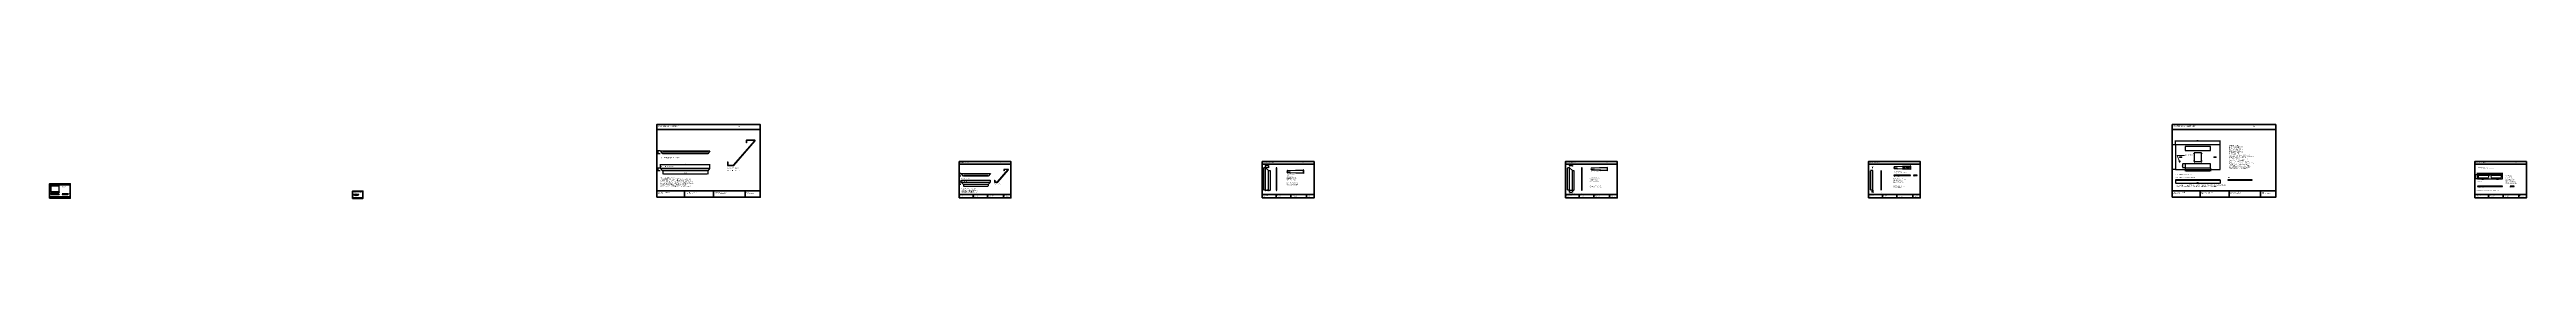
# Model space of a CAD drawing. Header units: millimetres. Extents: x 50 to 432208, y 2 to 4150.
# Drawn here: x 108010 to 206075, y 5 to 2920 of the extents above; entities that cross this region are included whole.
import ezdxf

# ---------------------------------------------------------------- set-up
doc = ezdxf.new("R2010")
doc.units = ezdxf.units.MM
doc.linetypes.add('CENTER', pattern=[5.08, 3.175, -0.635, 0.635, -0.635])
doc.linetypes.add('DASHED', pattern=[1.524, 1.27, -0.254])
for name, color, linetype, lineweight in [('CENTER', 8, 'CENTER', 13), ('DIM', 7, 'Continuous', 13), ('FRAME', 7, 'Continuous', 35), ('HIDDEN', 8, 'DASHED', 13), ('NOTE', 7, 'Continuous', 18), ('OUTLINE', 7, 'Continuous', 25)]:
    doc.layers.add(name, color=color, linetype=linetype, lineweight=lineweight)
doc.styles.add('CN', font='Arial Unicode.ttf')
doc.dimstyles.new('D1', dxfattribs={"dimtxt": 3, "dimasz": 2.2, "dimexe": 1.2, "dimexo": 1, "dimgap": 0.8, "dimtad": 1, "dimdsep": 46, "dimtxsty": 'CN', "dimcen": 2.5, "dimclrd": 7, "dimclre": 7, "dimclrt": 7, "dimazin": 3, "dimtfac": 1, "dimtmove": 0, "dimatfit": 3})
doc.dimstyles.new('D10', dxfattribs={"dimtxt": 30, "dimasz": 22, "dimexe": 12, "dimexo": 10, "dimgap": 8, "dimtad": 1, "dimdsep": 46, "dimtxsty": 'CN', "dimcen": 2.5, "dimclrd": 7, "dimclre": 7, "dimclrt": 7, "dimazin": 3, "dimtfac": 1, "dimtmove": 0, "dimatfit": 3})
doc.dimstyles.new('D2', dxfattribs={"dimtxt": 6, "dimasz": 4.4, "dimexe": 2.4, "dimexo": 2, "dimgap": 1.6, "dimtad": 1, "dimdsep": 46, "dimtxsty": 'CN', "dimcen": 2.5, "dimclrd": 7, "dimclre": 7, "dimclrt": 7, "dimazin": 3, "dimtfac": 1, "dimtmove": 0, "dimatfit": 3})
doc.dimstyles.new('D5', dxfattribs={"dimtxt": 15, "dimasz": 11, "dimexe": 6, "dimexo": 5, "dimgap": 4, "dimtad": 1, "dimdsep": 46, "dimtxsty": 'CN', "dimcen": 2.5, "dimclrd": 7, "dimclre": 7, "dimclrt": 7, "dimazin": 3, "dimtfac": 1, "dimtmove": 0, "dimatfit": 3})

msp = doc.modelspace()

# ---------------------------------------------------------------- linework, layer by layer
at = {"layer": 'CENTER'}
for p, q in [((156220, 315), (156220, 352)), ((156250, 315), (156250, 352)), ((204292.5, 780), (204367.5, 780)), ((204612.4, 914.8), (204642.4, 914.8)), ((204627.4, 899.8), (204627.4, 929.8)), ((204887.3, 780), (204962.3, 780))]:
    msp.add_line(p, q, dxfattribs=at)
at = {"layer": 'DIM'}
for points in [[(192344.7, 1464.7), (192245, 1700), (192540, 1700)], [(120128, 150), (120119, 115), (120120, 115)], [(120146, 151), (120218, 140), (120256, 140)]]:
    msp.add_lwpolyline(points, dxfattribs=at)
for centre, radius in [((192344.7, 1464.7), 5), ((120128, 150), 0.5), ((120146, 151), 0.5)]:
    msp.add_circle(centre, radius, dxfattribs=at)
at = {"layer": 'FRAME'}
for p, q in [((132050, 2720), (136150, 2720)), ((192050, 2720), (196150, 2720)), ((144025, 1360), (146075, 1360)), ((156025, 1360), (158075, 1360)), ((168025, 1360), (170075, 1360)), ((180025, 1360), (182075, 1360)), ((204025, 1360), (206075, 1360)), ((108010, 544), (108830, 544)), ((108010, 62), (108830, 62)), ((108230, 10), (108230, 62)), ((108460, 10), (108460, 62)), ((108710, 10), (108710, 62)), ((120005, 272), (120415, 272)), ((120005, 31), (120415, 31)), ((120115, 5), (120115, 31)), ((120230, 5), (120230, 31)), ((120355, 5), (120355, 31)), ((132050, 310), (136150, 310)), ((133150, 50), (133150, 310)), ((134300, 50), (134300, 310)), ((135550, 50), (135550, 310)), ((144025, 155), (146075, 155)), ((144575, 25), (144575, 155)), ((145150, 25), (145150, 155)), ((145775, 25), (145775, 155)), ((156025, 155), (158075, 155)), ((156575, 25), (156575, 155)), ((157150, 25), (157150, 155)), ((157775, 25), (157775, 155)), ((168025, 155), (170075, 155)), ((168575, 25), (168575, 155)), ((169150, 25), (169150, 155)), ((169775, 25), (169775, 155)), ((180025, 155), (182075, 155)), ((180575, 25), (180575, 155)), ((181150, 25), (181150, 155)), ((181775, 25), (181775, 155)), ((192050, 310), (196150, 310)), ((193150, 50), (193150, 310)), ((194300, 50), (194300, 310)), ((195550, 50), (195550, 310)), ((204025, 155), (206075, 155)), ((204575, 25), (204575, 155)), ((205150, 25), (205150, 155)), ((205775, 25), (205775, 155))]:
    msp.add_line(p, q, dxfattribs=at)
for points in [[(132050, 50), (136150, 50), (136150, 2920), (132050, 2920)], [(192050, 50), (196150, 50), (196150, 2920), (192050, 2920)], [(144025, 25), (146075, 25), (146075, 1460), (144025, 1460)], [(156025, 25), (158075, 25), (158075, 1460), (156025, 1460)], [(168025, 25), (170075, 25), (170075, 1460), (168025, 1460)], [(180025, 25), (182075, 25), (182075, 1460), (180025, 1460)], [(204025, 25), (206075, 25), (206075, 1460), (204025, 1460)], [(108010, 10), (108830, 10), (108830, 584), (108010, 584)], [(120005, 5), (120415, 5), (120415, 292), (120005, 292)]]:
    msp.add_lwpolyline(points, close=True, dxfattribs=at)
at = {"layer": 'HIDDEN'}
for p, q in [((132289.722, 1844), (134068.778, 1844)), ((132289.722, 1795), (134068.778, 1795)), ((132289.722, 1115), (134068.778, 1115)), ((156269.562, 330), (156269.562, 1107)), ((156570, 1107), (156597.933, 1107)), ((168188, 330), (168188, 1207)), ((168660, 1107), (168687.933, 1107)), ((144189.722, 959), (145168.778, 959)), ((144189.722, 910), (145168.778, 910)), ((144189.722, 565), (145168.778, 565)), ((192180, 731), (193949.4, 731)), ((204130, 481.5), (205124.8, 481.5))]:
    msp.add_line(p, q, dxfattribs=at)
for points in [[(192329.1, 1452.95), (192360.3, 1452.95), (192360.3, 1476.45), (192329.1, 1476.45)], [(192335.2, 1622.2), (192435.2, 1622.2), (192435.2, 1647.2), (192335.2, 1647.2)], [(193694.2, 1622.2), (193794.2, 1622.2), (193794.2, 1647.2), (193694.2, 1647.2)], [(108075, 285), (108375, 285), (108375, 485), (108075, 485)], [(120062.2, 153.5), (120072.2, 153.5), (120072.2, 165), (120062.2, 165)], [(120077.8, 153.5), (120087.8, 153.5), (120087.8, 165), (120077.8, 165)], [(120200.2, 153.5), (120210.2, 153.5), (120210.2, 165), (120200.2, 165)], [(120215.8, 153.5), (120225.8, 153.5), (120225.8, 165), (120215.8, 165)], [(204177.4, 812.4), (204577.4, 812.4), (204577.4, 912.4), (204177.4, 912.4)], [(204292.5, 755), (204367.5, 755), (204367.5, 805), (204292.5, 805)], [(204677.4, 812.4), (205077.4, 812.4), (205077.4, 912.4), (204677.4, 912.4)], [(204887.3, 755), (204962.3, 755), (204962.3, 805), (204887.3, 805)]]:
    msp.add_lwpolyline(points, close=True, dxfattribs=at)
for centre, radius in [((181430, 1219.832), 50), ((181580, 1219.832), 50), ((204298.25, 761), 1.9), ((204361.75, 761), 1.9), ((204893.05, 761), 1.9), ((204956.55, 761), 1.9)]:
    msp.add_circle(centre, radius, dxfattribs=at)
at = {"layer": 'OUTLINE'}
for p, q in [((135093.467, 1315.344), (135935.627, 2283.344)), ((135104.783, 1305.498), (135946.943, 2273.498)), ((135590, 2284), (135590, 2200)), ((135605, 2200), (135590, 2200)), ((135605, 2284), (135605, 2200)), ((135934.872, 2300), (135606, 2300)), ((135934.872, 2285), (135606, 2285)), ((132200, 1198.5), (134158.5, 1198.5)), ((134850, 1450), (134850, 1316)), ((134850, 1450), (134865, 1450)), ((134865, 1450), (134865, 1316)), ((134866, 1315), (135092.712, 1315)), ((134866, 1300), (135092.712, 1300)), ((145546.733, 657.672), (145967.813, 1141.672)), ((145552.392, 652.749), (145973.472, 1136.749)), ((145795, 1142), (145795, 1100)), ((145802.5, 1100), (145795, 1100)), ((145802.5, 1142), (145802.5, 1100)), ((145967.436, 1150), (145803, 1150)), ((145967.436, 1142.5), (145803, 1142.5)), ((156142.343, 1299.657), (156145.084, 1302.397)), ((156142.343, 1299.657), (156143.404, 1298.596)), ((156143.404, 1289.404), (156142.343, 1288.343)), ((156145.084, 1285.603), (156142.343, 1288.343)), ((156143.404, 1298.596), (156146.144, 1301.337)), ((156146.144, 1286.663), (156143.404, 1289.404)), ((156146.144, 1301.337), (156145.084, 1302.397)), ((156145.084, 1285.603), (156146.144, 1286.663)), ((156146.149, 1302.865), (156269.334, 1307.931)), ((156146.149, 1302.865), (156146.211, 1301.366)), ((156146.211, 1286.634), (156146.149, 1285.135)), ((156271, 1280), (156146.149, 1285.135)), ((156146.211, 1301.366), (156162.645, 1302.042)), ((156162.645, 1285.958), (156146.211, 1286.634)), ((156162.645, 1302.042), (156170.053, 1302.346)), ((156162.645, 1285.958), (156170.053, 1285.654)), ((156170.053, 1302.346), (156269.396, 1306.433)), ((156271.062, 1281.499), (156170.053, 1285.654)), ((156269.396, 1306.433), (156269.334, 1307.931)), ((156269.5, 1306.333), (156269.5, 1281.6)), ((156271, 1306.333), (156269.5, 1306.333)), ((156271, 1281.6), (156269.5, 1281.6)), ((156271, 1306.333), (156271, 1281.6)), ((156271.062, 1281.499), (156271, 1280)), ((157011.716, 1088.284), (157025.418, 1101.986)), ((157011.716, 1088.284), (157017.019, 1082.981)), ((157017.019, 1037.019), (157011.716, 1031.716)), ((157025.418, 1018.014), (157011.716, 1031.716)), ((157017.019, 1082.981), (157030.721, 1096.683)), ((157030.721, 1023.317), (157017.019, 1037.019)), ((157030.721, 1096.683), (157025.418, 1101.986)), ((157025.418, 1018.014), (157030.721, 1023.317)), ((157030.746, 1104.323), (157646.671, 1129.657)), ((157030.746, 1104.323), (157031.054, 1096.829)), ((157031.054, 1023.171), (157030.746, 1015.677)), ((157655, 990), (157030.746, 1015.677)), ((157031.054, 1096.829), (157113.226, 1100.209)), ((157113.226, 1019.791), (157031.054, 1023.171)), ((157113.226, 1100.209), (157150.266, 1101.732)), ((157113.226, 1019.791), (157150.266, 1018.268)), ((157150.266, 1101.732), (157646.979, 1122.164)), ((157655.308, 997.494), (157150.266, 1018.268)), ((157646.979, 1122.164), (157646.671, 1129.657)), ((157647.5, 1121.664), (157647.5, 998)), ((157655, 1121.664), (157647.5, 1121.664)), ((157655, 998), (157647.5, 998)), ((157655, 1121.664), (157655, 998)), ((157655.308, 997.494), (157655, 990)), ((168172.343, 1299.657), (168175.084, 1302.397)), ((168172.343, 1299.657), (168173.404, 1298.596)), ((168173.404, 1289.404), (168172.343, 1288.343)), ((168175.084, 1285.603), (168172.343, 1288.343)), ((168173.404, 1298.596), (168176.144, 1301.337)), ((168176.144, 1286.663), (168173.404, 1289.404)), ((168176.144, 1301.337), (168175.084, 1302.397)), ((168175.084, 1285.603), (168176.144, 1286.663)), ((168176.149, 1302.865), (168299.334, 1307.931)), ((168176.149, 1302.865), (168176.211, 1301.366)), ((168176.211, 1286.634), (168176.149, 1285.135)), ((168301, 1280), (168176.149, 1285.135)), ((168176.211, 1301.366), (168192.645, 1302.042)), ((168192.645, 1285.958), (168176.211, 1286.634)), ((168192.645, 1302.042), (168200.053, 1302.346)), ((168192.645, 1285.958), (168200.053, 1285.654)), ((168200.053, 1302.346), (168299.396, 1306.433)), ((168301.062, 1281.499), (168200.053, 1285.654)), ((168299.396, 1306.433), (168299.334, 1307.931)), ((168299.5, 1306.333), (168299.5, 1281.6)), ((168301, 1306.333), (168299.5, 1306.333)), ((168301, 1281.6), (168299.5, 1281.6)), ((168301, 1306.333), (168301, 1281.6)), ((168301.062, 1281.499), (168301, 1280)), ((169041.716, 1198.284), (169055.418, 1211.986)), ((169041.716, 1198.284), (169047.019, 1192.981)), ((169047.019, 1147.019), (169041.716, 1141.716)), ((169055.418, 1128.014), (169041.716, 1141.716)), ((169047.019, 1192.981), (169060.721, 1206.683)), ((169060.721, 1133.317), (169047.019, 1147.019)), ((169060.721, 1206.683), (169055.418, 1211.986)), ((169055.418, 1128.014), (169060.721, 1133.317)), ((169060.746, 1214.323), (169676.671, 1239.657)), ((169060.746, 1214.323), (169061.054, 1206.829)), ((169061.054, 1133.171), (169060.746, 1125.677)), ((169685, 1100), (169060.746, 1125.677)), ((169061.054, 1206.829), (169143.226, 1210.209)), ((169143.226, 1129.791), (169061.054, 1133.171)), ((169143.226, 1210.209), (169180.266, 1211.732)), ((169143.226, 1129.791), (169180.266, 1128.268)), ((169180.266, 1211.732), (169676.979, 1232.164)), ((169685.308, 1107.494), (169180.266, 1128.268)), ((169676.979, 1232.164), (169676.671, 1239.657)), ((169677.5, 1231.664), (169677.5, 1108)), ((169685, 1231.664), (169677.5, 1231.664)), ((169685, 1108), (169677.5, 1108)), ((169685, 1231.664), (169685, 1108)), ((169685.308, 1107.494), (169685, 1100)), ((181041.716, 1248.284), (181055.418, 1261.986)), ((181041.716, 1248.284), (181047.019, 1242.981)), ((181047.019, 1197.019), (181041.716, 1191.716)), ((181055.418, 1178.014), (181041.716, 1191.716)), ((181047.019, 1242.981), (181060.721, 1256.683)), ((181060.721, 1183.317), (181047.019, 1197.019)), ((181060.721, 1256.683), (181055.418, 1261.986)), ((181055.418, 1178.014), (181060.721, 1183.317)), ((181060.746, 1264.323), (181676.671, 1289.657)), ((181060.746, 1264.323), (181061.054, 1256.829)), ((181061.054, 1183.171), (181060.746, 1175.677)), ((181685, 1150), (181060.746, 1175.677)), ((181061.054, 1256.829), (181143.226, 1260.209)), ((181143.226, 1179.791), (181061.054, 1183.171)), ((181143.226, 1260.209), (181180.266, 1261.732)), ((181143.226, 1179.791), (181180.266, 1178.268)), ((181180.266, 1261.732), (181676.979, 1282.164)), ((181685.308, 1157.494), (181180.266, 1178.268)), ((181676.979, 1282.164), (181676.671, 1289.657)), ((181677.5, 1281.664), (181677.5, 1158)), ((181685, 1281.664), (181677.5, 1281.664)), ((181685, 1158), (181677.5, 1158)), ((181685, 1281.664), (181685, 1158)), ((181685.308, 1157.494), (181685, 1150)), ((192330.7, 1471.7), (192330.7, 1457.7)), ((192355.7, 1474.7), (192333.7, 1474.7)), ((192333.7, 1454.7), (192355.7, 1454.7)), ((192358.7, 1457.7), (192358.7, 1471.7)), ((120134, 151), (120153, 151)), ((120134, 150.35), (120153, 150.35)), ((144100, 648.5), (145258.5, 648.5)), ((145425, 725), (145425, 658)), ((145425, 725), (145432.5, 725)), ((145432.5, 725), (145432.5, 658)), ((145433, 657.5), (145546.356, 657.5)), ((145433, 650), (145546.356, 650)), ((204617.35, 909.744), (204617.35, 919.856)), ((204622.344, 924.85), (204632.456, 924.85)), ((204622.344, 904.75), (204632.456, 904.75)), ((204637.45, 909.744), (204637.45, 919.856))]:
    msp.add_line(p, q, dxfattribs=at)
for points in [[(192180, 1150), (193949.4, 1150), (193949.4, 2119.4), (192180, 2119.4)], [(192181, 1151), (193948.4, 1151), (193948.4, 2118.4), (192181, 2118.4)], [(192564.7, 1894.7), (193564.7, 1894.7), (193564.7, 2054.7), (192564.7, 2054.7)], [(132200, 1880.3), (134158.5, 1880.3), (134068.778, 1770), (132289.722, 1770)], [(132200, 1200), (134158.5, 1200), (134068.778, 1100), (132289.722, 1100)], [(144100, 995.3), (145258.5, 995.3), (145168.778, 885), (144189.722, 885)], [(156140, 330), (156271.062, 330), (156271.062, 1107), (156158, 1207), (156140, 1207)], [(156570, 330), (156597.933, 330), (156597.933, 1207), (156570, 1207)], [(168170, 330), (168301.062, 330), (168301.062, 1107), (168188, 1207), (168170, 1207)], [(168660, 330), (168687.933, 330), (168687.933, 1207), (168660, 1207)], [(180170, 1220), (180194.733, 1220), (180194.733, 1221.5), (180170, 1221.5)], [(180170, 330), (180194.733, 330), (180194.733, 1107), (180170, 1107)], [(180530, 330), (180531.5, 330), (180531.5, 1107), (180530, 1107)], [(192564.7, 1214.7), (193564.7, 1214.7), (193564.7, 1374.7), (192564.7, 1374.7)], [(192914.7, 1464.7), (193214.7, 1464.7), (193214.7, 1804.7), (192914.7, 1804.7)], [(108060, 270), (108390, 270), (108390, 500), (108060, 500)], [(108060, 180), (108390, 180), (108390, 185), (108060, 185)], [(108510, 180), (108740, 180), (108740, 185), (108510, 185)], [(120029, 147), (120074, 147), (120074, 165), (120029, 165)], [(120076, 147), (120106, 147), (120106, 154), (120134, 154), (120134, 165), (120076, 165)], [(120126.5, 147), (120134, 147), (120134, 153.7), (120126.5, 153.7)], [(120154, 147), (120212, 147), (120212, 165), (120154, 165)], [(120214, 147), (120259, 147), (120259, 165), (120214, 165)], [(144100, 650), (145258.5, 650), (145168.778, 550), (144189.722, 550)], [(156210, 325), (156230, 325), (156230, 331), (156210, 331)], [(156240, 325), (156260, 325), (156260, 331), (156240, 331)], [(156573.967, 325), (156593.967, 325), (156593.967, 331), (156573.967, 331)], [(181030, 910), (181685.31, 910), (181685.31, 917.5), (181030, 917.5)], [(181810, 910), (181949.665, 910), (181949.665, 917.5), (181810, 917.5)], [(192180, 730), (193949.4, 730), (193949.4, 745), (192180, 745)], [(194250, 730), (195219.4, 730), (195219.4, 745), (194250, 745)], [(204130, 780), (205124.8, 780), (205124.8, 934.8), (204130, 934.8)], [(204130, 480), (205124.8, 480), (205124.8, 490), (204130, 490)], [(204131.5, 781.5), (205123.3, 781.5), (205123.3, 933.3), (204131.5, 933.3)], [(205430, 480), (205584.8, 480), (205584.8, 490), (205430, 490)]]:
    msp.add_lwpolyline(points, close=True, dxfattribs=at)
for centre, radius in [((192735.55, 2071.1), 1.9), ((192799.05, 2071.1), 1.9), ((193330.35, 2071.1), 1.9), ((193393.85, 2071.1), 1.9), ((181430, 1219.832), 26.25), ((181580, 1219.832), 26.25), ((192324.7, 1464.7), 1.75), ((192364.7, 1464.7), 1.75), ((192735.55, 1198.3), 1.9), ((192799.05, 1198.3), 1.9), ((192904.7, 1784.7), 2.75), ((192904.7, 1484.7), 2.75), ((192924.7, 1434.7), 2.25), ((193204.7, 1434.7), 2.25), ((193224.7, 1784.7), 2.75), ((193224.7, 1484.7), 2.75), ((193330.35, 1198.3), 1.9), ((193393.85, 1198.3), 1.9), ((204298.25, 799), 1.9), ((204361.75, 799), 1.9), ((204627.4, 847.4), 2.25), ((204893.05, 799), 1.9), ((204956.55, 799), 1.9)]:
    msp.add_circle(centre, radius, dxfattribs=at)
for centre, radius, start, end in [((135606, 2284), 16, 90, 180), ((135606, 2284), 1, 90.00794153, 180.02621393), ((135934.872, 2284), 16, 319, 90), ((135934.872, 2284), 1, 318.98382911, 90.00035237), ((134866, 1316), 16, 179.99978778, 270.00021222), ((134866, 1316), 1, 179.99086138, 270.0262138), ((135092.714, 1315.997), 0.997, 269.91140922, 319.05490131), ((135092.713, 1315.999), 15.998, 269.99763781, 318.97955185), ((145803, 1142), 8, 90, 180), ((145803, 1142), 0.5, 90.00794153, 180.02621393), ((145967.436, 1142), 8, 319, 90), ((145967.436, 1142), 0.5, 318.98382911, 90.00035237), ((156148, 1294), 8, 135, 225), ((156148, 1294), 6.5, 135, 225), ((156146.215, 1301.266), 1.6, 92.35542281, 135), ((156146.215, 1286.734), 1.6, 225, 267.64457719), ((156146.215, 1301.266), 0.1, 92.35542281, 134.99999999), ((156146.215, 1286.734), 0.1, 225, 267.64457719), ((156269.4, 1306.333), 1.6, 0, 92.35542281), ((156269.4, 1306.333), 0.1, 0, 92.35542281), ((157040, 1060), 40, 135, 225), ((157040, 1060), 32.5, 135, 225), ((157031.074, 1096.329), 8, 92.35542281, 135), ((157031.074, 1023.671), 8, 225, 267.64457719), ((157031.074, 1096.329), 0.5, 92.35542281, 134.99999999), ((157031.074, 1023.671), 0.5, 225, 267.64457719), ((157647, 1121.664), 8, 0, 92.35542281), ((157647, 1121.664), 0.5, 0, 92.35542281), ((168178, 1294), 8, 135, 225), ((168178, 1294), 6.5, 135, 225), ((168176.215, 1301.266), 1.6, 92.35542281, 135), ((168176.215, 1286.734), 1.6, 225, 267.64457719), ((168176.215, 1301.266), 0.1, 92.35542281, 134.99999999), ((168176.215, 1286.734), 0.1, 225, 267.64457719), ((168299.4, 1306.333), 1.6, 0, 92.35542281), ((168299.4, 1306.333), 0.1, 0, 92.35542281), ((169070, 1170), 40, 135, 225), ((169070, 1170), 32.5, 135, 225), ((169061.074, 1206.329), 8, 92.35542281, 135), ((169061.074, 1133.671), 8, 225, 267.64457719), ((169061.074, 1206.329), 0.5, 92.35542281, 134.99999999), ((169061.074, 1133.671), 0.5, 225, 267.64457719), ((169677, 1231.664), 8, 0, 92.35542281), ((169677, 1231.664), 0.5, 0, 92.35542281), ((181070, 1220), 40, 135, 225), ((181070, 1220), 32.5, 135, 225), ((181061.074, 1256.329), 8, 92.35542281, 135), ((181061.074, 1183.671), 8, 225, 267.64457719), ((181061.074, 1256.329), 0.5, 92.35542281, 134.99999999), ((181061.074, 1183.671), 0.5, 225, 267.64457719), ((181677, 1281.664), 8, 0, 92.35542281), ((181677, 1281.664), 0.5, 0, 92.35542281), ((192333.7, 1471.7), 3, 90, 180), ((192333.7, 1457.7), 3, 180, 270), ((192355.7, 1471.7), 3, 0, 90), ((192355.7, 1457.7), 3, 270, 360), ((145433, 658), 8, 179.99978778, 270.00021222), ((145433, 658), 0.5, 179.99086138, 270.0262138), ((145546.357, 657.999), 0.498, 269.91140922, 319.05490131), ((145546.356, 657.999), 7.999, 269.99763781, 318.97955185), ((204627.4, 914.8), 11.25, 116.70485225, 153.29514775), ((204627.4, 914.8), 11.25, 206.70485225, 243.29514775), ((204627.4, 914.8), 11.25, 26.70485225, 63.29514775), ((204627.4, 914.8), 11.25, 296.70485225, 333.29514775)]:
    msp.add_arc(centre, radius, start, end, dxfattribs=at)

# ---------------------------------------------------------------- texts
at = {"layer": 'NOTE', "attachment_point": 1, "style": 'CN'}
for s, insert, char_height, width in [('长边斜腹板 · 成型与端部放样', (132100, 2870), 46, 3100), ('S01', (135250, 2870), 40, 900), ('桌肚底盘 · 折边、检修口与定位', (192100, 2870), 46, 3100), ('T1.0冷轧钢板；1件。\\P成型外包1769.4×969.4×15。\\P四边上折，R01工艺内R=1。\\P底盘外壁贴合腹板内竖折边。\\P底面Z782，折边顶Z797。\\P四角避让槽随试折展开反算。\\P门口1000×160，2处：\\P相对底盘原点(384.7,64.7)、(384.7,744.7)。\\PU槽中心相对底盘：(205.2,484.7)、(1564.2,484.7)。\\P两门口Y180/860；各外移10避C筋。\\PR02中央窗：X850..1150，Y430..770。\\P300×340净开口，S10A盖搭接20。\\P4孔φ5.5：(840/1160,450/750)，见S10A。\\P合页8孔φ3.8：X670.85/734.35/1265.65/1329.15，\\PY163.6/1036.4；外表面M3穿透紧固。\\PX0中心(280,430)：28×20，+0.2/0，角R≤3；\\P两φ3.5孔X260/300，Y430；后罩至Z834。\\P盖防坠固定锚2×φ4.5：(860/1140,400)。', (194300, 2110), 32, 1780), ('S04', (195250, 2870), 40, 900), ('俯视 · 两端随腿口放样，禁止切成矩形', (132200, 1620), 32, 2400), ('正视 · 上口直段 / 下口直段', (132200, 1280), 32, 1500), ('右视 / C剖面（局部1:1）', (134850, 1220), 32, 1150), ('高100 · 横包110.3 · T1.5', (134850, 1120), 32, 1200), ('短边斜腹板 · 成型与端部放样', (144050, 1435), 23, 1550), ('S02', (145625, 1435), 20, 450), ('刀形桌腿总成 · 分缝与成品脚件', (156050, 1435), 23, 1550), ('俯视 · 外包131.062×27.933', (156140, 1340), 16, 780), ('每桌4组 / 每组S03A+B+C+两只H01', (157000, 1340), 16, 1020), ('A07', (157625, 1435), 20, 450), ('刀形腿壳 · 成型三视与焊缝', (168050, 1435), 23, 1550), ('俯视 · 内端板另列S03B', (168170, 1340), 16, 800), ('截面放大1:1；端板分缝位于u=131.062端', (169030, 1060), 16, 940), ('S03A', (169625, 1435), 20, 450), ('刀形腿封板 · 内端板与底封板', (180050, 1435), 23, 1550), ('S03B俯视', (180140, 1275), 16, 600), ('双线为壳厚；底封板沿内轮廓配切，留装焊间隙0.2', (181030, 1020), 16, 980), ('S03C俯视/配切模板（局部1:1）', (181030, 1080), 16, 980), ('S03BC', (181625, 1435), 20, 450), ('X0成品C14入口', (192540, 1740), 32, 900), ('检修门 · 门缝、铰链与排插固定', (204050, 1435), 23, 1550), ('T1.5冷轧钢板；每桌2件，闭合口1000×160。\\P门成型994.8×154.8，四边均留缝2.6。\\P门下表面Z782；两门铰边朝外；窗口Y180/860，分别180°镜像装。', (204125, 1245), 16, 1750), ('S07', (205625, 1435), 20, 450), ('W05 承托盒底板｜托底构造与三视', (108020, 574), 9.2, 620), ('HW73005-L2000体验桌\\P制作深化 R02', (108020, 52), 6.2, 200), ('俯视｜虚线为侧板内缘', (108060, 530), 6.8, 220), ('正视', (108060, 235), 6.8, 220), ('单位：mm    比例：1:2\\P日期：2026-10-01', (108240, 52), 6.2, 210), ('成型深化稿 · 未生产放行\\P未注外观工艺参照样板', (108470, 52), 6, 230), ('数量：2片，每盒1片。\\P成品330×230×5，整片托住四侧板。\\P板底为盒总高基准；侧板下边在Z5。\\PR01选用阻燃多层板，饰面按样板。\\PT5依据D节点三倍几何归一（Z4…9）。\\P底板无源定开孔，本版按实板制作。\\P配线经W04A φ50孔进入，勿自开底孔。', (108500, 508), 6.4, 300), ('右视', (108510, 235), 6.8, 220), ('W05', (108650, 574), 8, 180), ('图页：10\\P签核：待实际签核', (108720, 52), 6, 110), ('HW73005-L2000体验桌\\P制作深化 R02', (120010, 26), 3.1, 100), ('翻盖与成品毛刷安装 · 顶装桶铰链、承托及分段', (120010, 287), 4.6, 310), ('闭合承托：SU-30S×8，30×30×宽12×T2.5，每盖两只，安装在两短端板内侧。\\P左盒X450..480 / 720..750，右盒加800；中心Y552/648，水平面顶Z882−实测含胶垫厚，名义879.77。\\P每角码2枚φ3×12沉头木螺钉，另贴T2+胶层0.22～0.24的EPDM垫，承托顶Z882；禁止螺钉顶住盖板。\\P检修：断总电→移走设备/穿孔线→提起局部盖；整面拆卸按D01，盒及电器留钢架。\\P毛刷端头封固，首件反复开启核对铰链同轴、毛刷接缝及角码贴合，合格后批量。', (120020, 98), 3.2, 384), ('成品毛刷采购2根×1m，切5段，座截面总长26.5/高6.7。\\P各段X：290..450 / 451..749 / 750..1250 / 1251..1549 / 1550..1710。\\P净长160+298+500+298+160=1416，四处端缝1，总覆盖1420。\\P两段298固定W02A，随盖抬起；其余3段固定W01。\\P每段2枚φ3×8木螺钉；座配φ3.5孔，木材盲钻≤6，禁穿面。\\P毛刷下沉在槽内；不要求与台面齐平，不把刷丝当承托。', (120020, 251), 3.2, 260), ('跨Y剖面：桌面Z882..900，A在低Y侧，B在高Y侧', (120028, 185), 3.2, 270), ('28×7底槽内装成品F座', (120120, 119), 3.2, 90), ('单位：mm    比例：1:1\\P日期：2026-10-01', (120120, 26), 3.1, 105), ('成型深化稿 · 未生产放行\\P未注外观工艺参照样板', (120235, 26), 3, 115), ('RS 326-9808毛长19；毛尖余1', (120256, 144), 3.2, 90), ('BH104 ×8（每盖2只）\\P顶面钻Ø10深11.5，余厚6.5；\\P距开合边6.8，盖与板边缝2。\\P两盖均向上抬，操作至90°；\\P图示闭合共面为厂家180°位置。\\P铰接链顶面可见，颜色按样板。\\P检修时手扶，铰链不承担踩踏荷载。', (120285, 251), 3.2, 119), ('D02', (120325, 287), 4, 90), ('图页：11\\P签核：待实际签核', (120360, 26), 3, 55), ('HW73005-L2000体验桌\\P制作深化 R02', (132100, 260), 31, 1000), ('材料：T1.5冷轧钢板；每桌2件。\\P1. 两端镜像斜切；端口与S03刀形腿壳贴合，先放样后批量切割。\\P2. C截面：下翻边25、竖边15，上翻边36、回边10，包角131°。\\P3. 图内小R为源成型表达；工艺内R及折弯补偿按样板与设备试折。\\P4. 与腿及底盘先点固校方，对称分段焊；外露焊缝磨平后表面处理。\\P5. R02取消上翻边原木螺钉孔，完整保留腹板支承面。\\P6. 桌面改八处独立M6可拆耳连接，检修直达；位置与节点见D01。', (132180, 830), 32, 2500), ('单位：mm    比例：1:10\\P日期：2026-10-01', (133200, 260), 31, 1050), ('成型深化稿 · 未生产放行\\P未注外观工艺参照样板', (134350, 260), 30, 1150), ('图页：12\\P签核：待实际签核', (135600, 260), 30, 550), ('HW73005-L2000体验桌\\P制作深化 R02', (144050, 130), 15.5, 500), ('材料：T1.5冷轧钢板；每桌2件。\\P1. 两端镜像斜切；端口与S03刀形腿壳贴合，先放样后批量切割。\\P2. C截面：下翻边25、竖边15，上翻边36、回边10，包角131°。\\P3. 图内小R为源成型表达；工艺内R及折弯补偿按样板与设备试折。\\P4. 与腿及底盘先点固校方，对称分段焊；外露焊缝磨平后表面处理。\\P5. R02取消上翻边原木螺钉孔，完整保留腹板支承面。\\P6. 桌面改八处独立M6可拆耳连接，检修直达；位置与节点见D01。', (144090, 415), 16, 1250), ('俯视 · 两端随腿口放样，禁止切成矩形', (144100, 810), 16, 1200), ('正视 · 上口直段 / 下口直段', (144100, 690), 16, 750), ('单位：mm    比例：1:5\\P日期：2026-10-01', (144600, 130), 15.5, 525), ('成型深化稿 · 未生产放行\\P未注外观工艺参照样板', (145175, 130), 15, 575), ('右视 / C剖面（局部1:1）', (145425, 610), 16, 575), ('高100 · 横包110.3 · T1.5', (145425, 560), 16, 600), ('图页：13\\P签核：待实际签核', (145800, 130), 15, 275), ('HW73005-L2000体验桌\\P制作深化 R02', (156050, 130), 15.5, 500), ('正视（沿刀片主轴）', (156140, 275), 16, 600), ('右视', (156550, 275), 16, 300), ('单位：mm    比例：1:5\\P日期：2026-10-01', (156600, 130), 15.5, 525), ('装焊：焊母→底封板点固→端封→腹板焊接。\\PTG-20脚盘φ20×高6，M8×15；每腿2只，共8只。\\P底封板下表面内沉1；脚伸出5，总高保持900。\\P脚中心u80/110，孔距30；删除旧34×14线孔。\\P主电源接桌底X0，腿外侧线夹布置见E01。', (156990, 630), 16, 950), ('R01分片：\\PS03A：开口刀形壳，T1.5。\\PS03B：内侧端封板，T1.5，高777。\\PS03C：底封板，T1.5，预装2个M8焊母。\\P主轴外包131.062，截面按本页真实线弧。\\P平面四腿分别镜像，刀片朝向桌内。\\P钢腿877 + 脚伸出5 + 桌面18 = 900。', (156990, 900), 16, 950), ('A-A截面放大1:1 · 源R8 / R6.5', (157000, 950), 16, 950), ('成型深化稿 · 未生产放行\\P未注外观工艺参照样板', (157175, 130), 15, 575), ('图页：14\\P签核：待实际签核', (157800, 130), 15, 275), ('HW73005-L2000体验桌\\P制作深化 R02', (168050, 130), 15.5, 500), ('正视 · 顶斜口与腹板交线配切', (168170, 220), 16, 1500), ('单位：mm    比例：1:5\\P日期：2026-10-01', (168600, 130), 15.5, 525), ('右视', (168620, 220), 16, 600), ('T1.5冷轧钢板；4件。\\P壳体沿刀片长轴包折，鼻端保留R8。\\P内侧端板分缝在桌内；焊口不放在外鼻面。\\P顶口沿u=18至131.062下降100。\\P成型截面和圆弧是控制几何。\\P展开按板材、实际刀具和样板试折。\\P先试折1件，验截面、对角和腹板贴合。', (168990, 850), 16, 950), ('工序：切割→成型→装底板/焊母→封板焊接。\\P外露缝打磨后做表面处理；先完成首件配装。\\P图为成型件，131.062×877不是下料矩形。\\P顶斜口与A04放样闭合，内长边已续齐源遮挡段。', (168990, 525), 16, 950), ('成型深化稿 · 未生产放行\\P未注外观工艺参照样板', (169175, 130), 15, 575), ('图页：15\\P签核：待实际签核', (169800, 130), 15, 275), ('HW73005-L2000体验桌\\P制作深化 R02', (180050, 130), 15.5, 500), ('S03B正视', (180140, 230), 16, 600), ('右视', (180490, 230), 16, 400), ('单位：mm    比例：1:5\\P日期：2026-10-01', (180600, 130), 15.5, 525), ('S03C安装基准：u沿刀片主轴，v为宽向。\\P2×φ10.5 H11焊母孔：(80,13.9665)、(110,13.9665)。\\P孔内侧点焊M8螺母，螺纹不得被焊渣堵塞。\\PR02删除34×14旧线孔；主线改桌底入口。\\P原u25位置内净宽不足φ20，脚移至宽端。\\P脚盘φ20，中心间距30；斜壁最小净余约0.4。\\PS03B有效宽24.733，高777，T1.5。', (180990, 790), 16, 1035), ('R02底封板T1.5，下表面在腿壳底上方1。\\PS03C沿内轮廓留0.2间隙，φ20脚座嵌入壳底1。\\P内端板24.733为源直线段净长，首件修配。\\P焊母H02先固定，验脚件旋入后再封S03B。', (180990, 520), 16, 950), ('正视：T1.5（外廓投影）', (181030, 870), 16, 850), ('成型深化稿 · 未生产放行\\P未注外观工艺参照样板', (181175, 130), 15, 575), ('右视', (181800, 870), 16, 220), ('图页：16\\P签核：待实际签核', (181800, 130), 15, 275), ('HW73005-L2000体验桌\\P制作深化 R02', (192100, 260), 31, 1000), ('俯视（桌面基准X115.3 / Y115.3）', (192180, 970), 32, 2000), ('正视 · 四边上折15，角部切让位后焊合', (192180, 850), 32, 2000), ('工序：激光切割（三检修口及四角避让）→折弯→与腹板贴合点固→对称断续焊→去毛刺→表面处理。\\P三处检修口坐标均为成型坐标；中央窗边缘去毛刺并装成品护边；中央盖不得焊死。', (192180, 540), 32, 3750), ('单位：mm    比例：1:10\\P日期：2026-10-01', (193200, 260), 31, 1050), ('右视', (194250, 850), 32, 800), ('成型深化稿 · 未生产放行\\P未注外观工艺参照样板', (194350, 260), 30, 1150), ('图页：17\\P签核：待实际签核', (195600, 260), 30, 550), ('HW73005-L2000体验桌\\P制作深化 R02', (204050, 130), 15.5, 500), ('工序：按成品孔图切孔→折弯→试装门缝和锁座S10E→表面处理→安装排插固定器。\\P锁法兰Z782，舌触801.5，S10E顶801.3；启闭试装通过后再通电，软线/PE跨接须留活动余量。', (204090, 340), 16, 1880), ('俯视（从桌肚内看门背）', (204130, 675), 16, 1350), ('正视 · 四边向桌肚内折10', (204130, 430), 16, 1600), ('单位：mm    比例：1:5\\P日期：2026-10-01', (204600, 130), 15.5, 525), ('成型深化稿 · 未生产放行\\P未注外观工艺参照样板', (205175, 130), 15, 575), ('安装接口（门片局部坐标）：\\P2只铰链，中心u=200 / 794.8，v=0。\\P锁中心u=497.4 / v=134.8。\\P成品锁MS705-1-1；防转孔：\\Pφ22.5圆与20.1正方形交集。\\PHG-OTA75每门2只；门孔φ3.8：\\Pu=168.25/231.75/763.05/826.55，v=19。\\PM3螺栓+螺母固定；框架孔见H03。\\P排插候选区400×100，v32.4..132.4：\\P近门用右u547.4..947.4；远门用左u47.4..447.4。\\P装后均为global X1050..1450，按E01复核。\\P专用PE孔φ4.5：u497.4/v67.4；\\P全局(1000,250)/(1000,950)，接地紧固见E03。', (205245, 930), 16, 770), ('右视', (205410, 430), 16, 550), ('图页：18\\P签核：待实际签核', (205800, 130), 15, 275)]:
    msp.add_mtext(s, dxfattribs=dict(at, insert=insert, char_height=char_height, width=width))

# ---------------------------------------------------------------- dimensions: what is measured, and where the dimension line sits
at = {"layer": 'DIM'}
for base, p1, p2, dimstyle in [((192060, 1150), (192180, 1150), (192180, 2119.4), 'D10'), ((132100, 1770), (132200, 1770), (132200, 1880.3), 'D10'), ((132100, 1100), (132200, 1100), (132200, 1200), 'D10'), ((144050, 885), (144100, 885), (144100, 995.3), 'D5'), ((156080, 330), (156140, 330), (156140, 1207), 'D5'), ((156346.062, 330), (156271.062, 330), (156271.062, 1107), 'D5'), ((168110, 330), (168170, 330), (168170, 1207), 'D5'), ((168371.062, 330), (168301.062, 330), (168301.062, 1107), 'D5'), ((180110, 330), (180170, 330), (180170, 1107), 'D5'), ((192464.7, 1214.7), (192564.7, 1214.7), (192564.7, 1374.7), 'D10'), ((108036, 180), (108060, 180), (108060, 185), 'D2'), ((108036, 270), (108060, 270), (108060, 500), 'D2'), ((108768, 180), (108740, 180), (108740, 185), 'D2'), ((144050, 550), (144100, 550), (144100, 650), 'D5'), ((204070, 780), (204130, 780), (204130, 934.8), 'D5')]:
    msp.add_linear_dim(base=base, p1=p1, p2=p2, angle=90, dimstyle=dimstyle, dxfattribs=at).render()
for base, p1, p2, dimstyle in [((192180, 2279.4), (192180, 2119.4), (193949.4, 2119.4), 'D10'), ((132200, 1340), (132200, 1200), (134158.5, 1200), 'D10'), ((132289.722, 980), (132289.722, 1100), (134068.778, 1100), 'D10'), ((156140, 1220), (156140, 1280), (156271.062, 1280), 'D5'), ((192564.7, 1094.7), (192564.7, 1214.7), (193564.7, 1214.7), 'D10'), ((204130, 1004.8), (204130, 934.8), (205124.8, 934.8), 'D5'), ((108060, 246), (108060, 270), (108390, 270), 'D2'), ((108060, 156), (108060, 180), (108390, 180), 'D2'), ((108510, 156), (108510, 180), (108740, 180), 'D2'), ((120076, 135), (120076, 147), (120134, 147), 'D1'), ((120134, 181), (120134, 165), (120154, 165), 'D1'), ((120154, 135), (120154, 147), (120212, 147), 'D1'), ((144100, 720), (144100, 650), (145258.5, 650), 'D5'), ((144189.722, 490), (144189.722, 550), (145168.778, 550), 'D5'), ((168170, 255), (168170, 330), (168301.062, 330), 'D5'), ((180170, 270), (180170, 330), (180194.733, 330), 'D5'), ((192180, 610), (192180, 730), (193949.4, 730), 'D10')]:
    msp.add_linear_dim(base=base, p1=p1, p2=p2, dimstyle=dimstyle, dxfattribs=at).render()

doc.saveas('drawing.dxf')
